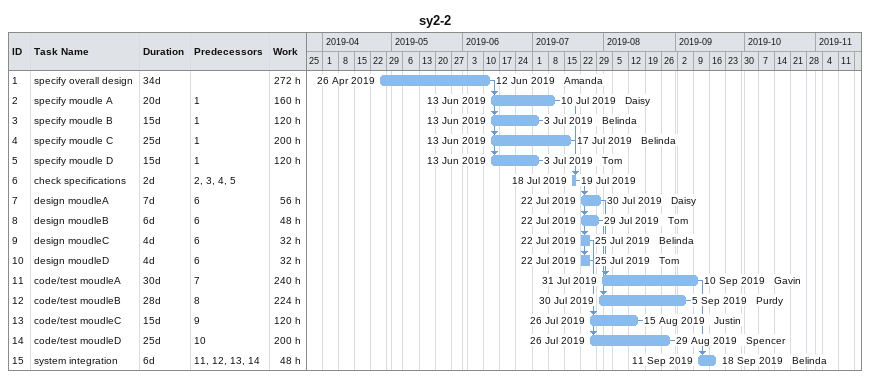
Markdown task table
sy2-2

| ID | Task | Duration | Start | Finish | Predecessors | Resources | Work (h) |
|---|---|---|---|---|---|---|---|
| 1 | specify overall design | 34d | 2019-04-26 | 2019-06-12 |  | Amanda | 272 |
| 2 | specify moudle A | 20d | 2019-06-13 | 2019-07-10 | 1 | Daisy | 160 |
| 3 | specify moudle B | 15d | 2019-06-13 | 2019-07-03 | 1 | Belinda | 120 |
| 4 | specify moudle C | 25d | 2019-06-13 | 2019-07-17 | 1 | Belinda | 200 |
| 5 | specify moudle D | 15d | 2019-06-13 | 2019-07-03 | 1 | Tom | 120 |
| 6 | check specifications | 2d | 2019-07-18 | 2019-07-19 | 2, 3, 4, 5 |  |  |
| 7 | design moudleA | 7d | 2019-07-22 | 2019-07-30 | 6 | Daisy | 56 |
| 8 | design moudleB | 6d | 2019-07-22 | 2019-07-29 | 6 | Tom | 48 |
| 9 | design moudleC | 4d | 2019-07-22 | 2019-07-25 | 6 | Belinda | 32 |
| 10 | design moudleD | 4d | 2019-07-22 | 2019-07-25 | 6 | Tom | 32 |
| 11 | code/test moudleA | 30d | 2019-07-31 | 2019-09-10 | 7 | Gavin | 240 |
| 12 | code/test moudleB | 28d | 2019-07-30 | 2019-09-05 | 8 | Purdy | 224 |
| 13 | code/test moudleC | 15d | 2019-07-26 | 2019-08-15 | 9 | Justin | 120 |
| 14 | code/test moudleD | 25d | 2019-07-26 | 2019-08-29 | 10 | Spencer | 200 |
| 15 | system integration | 6d | 2019-09-11 | 2019-09-18 | 11, 12, 13, 14 | Belinda | 48 |
